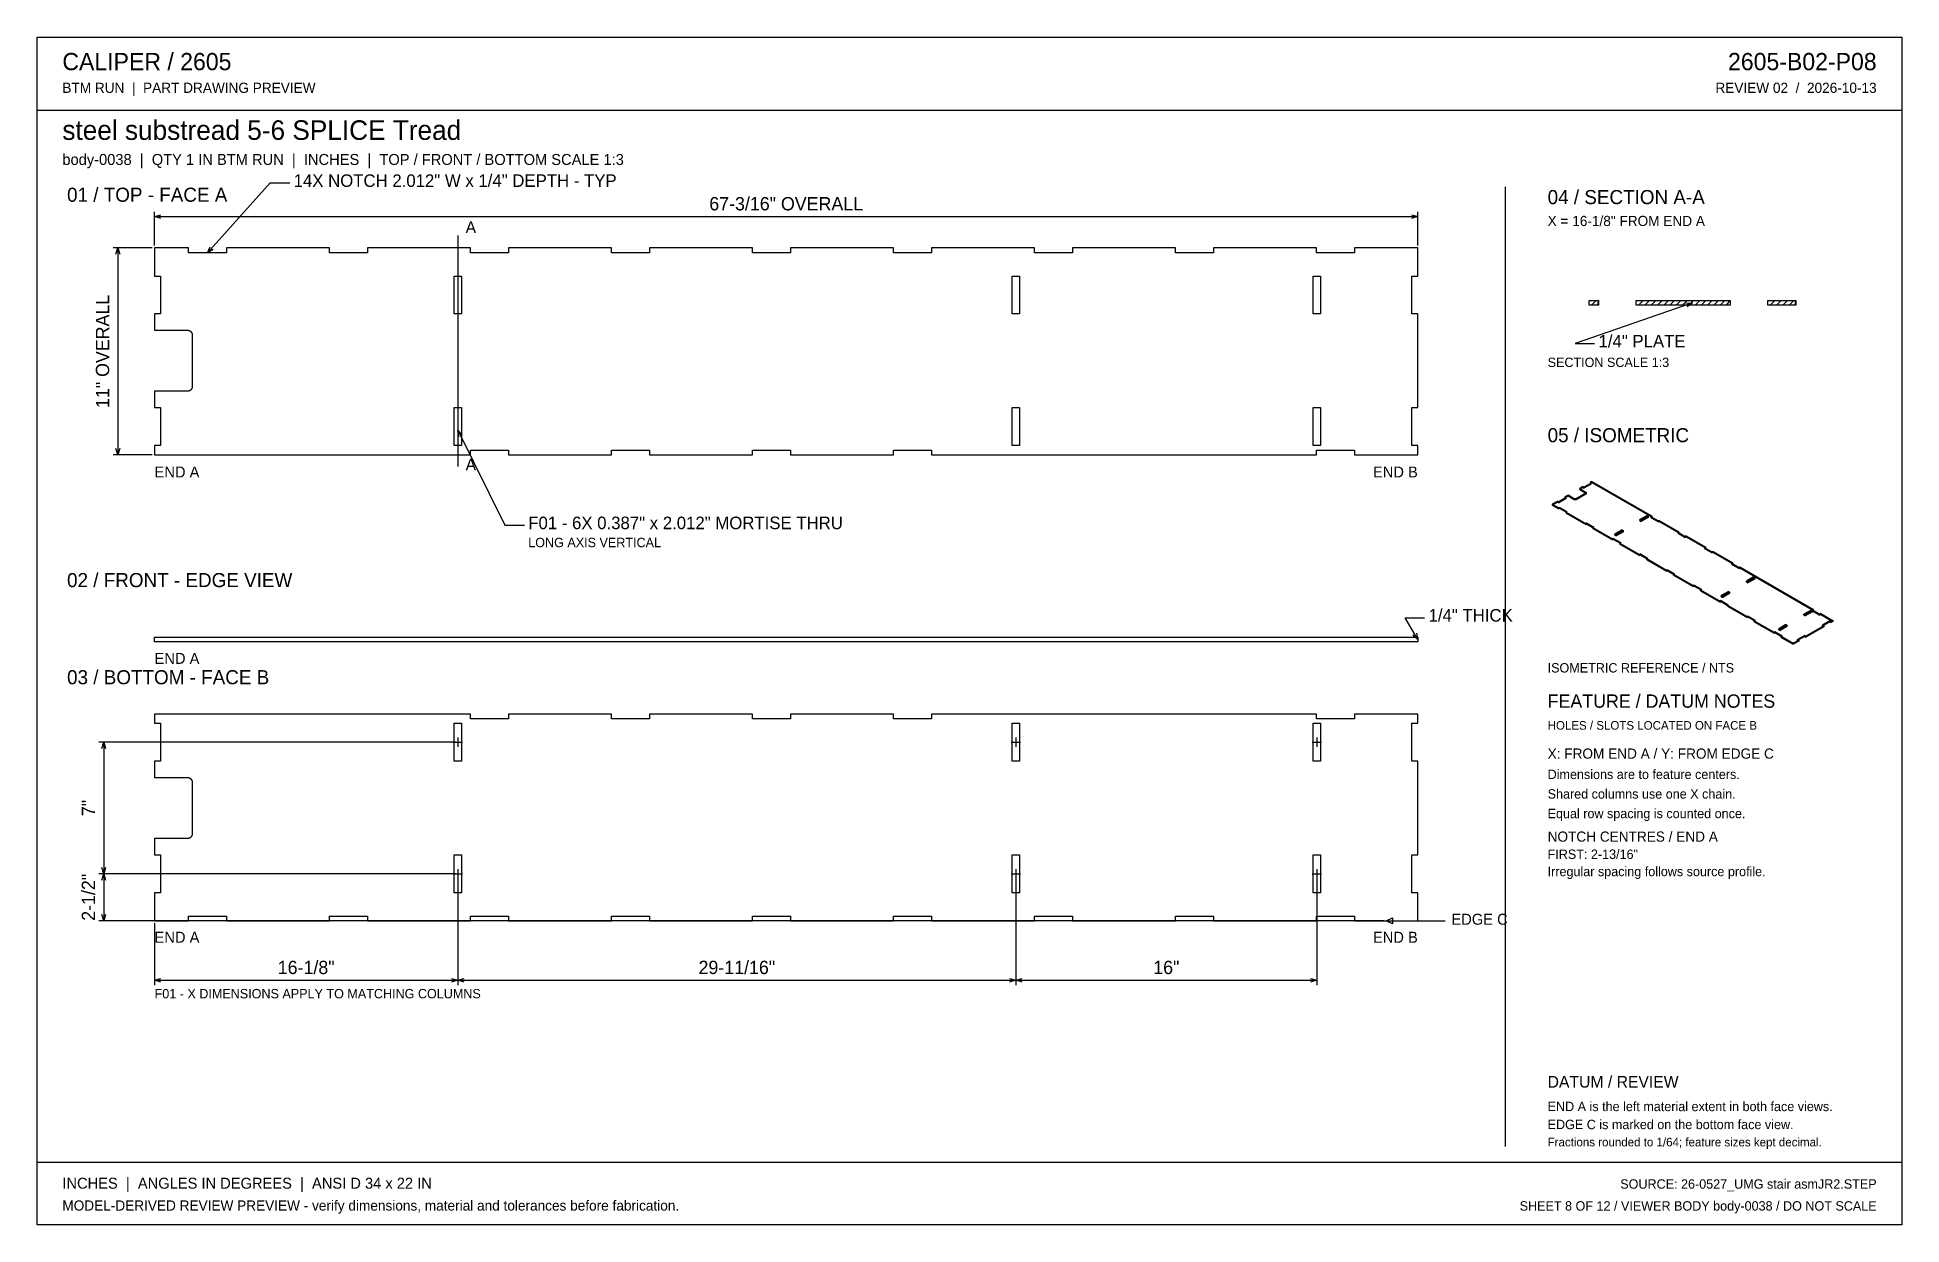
# Model space of a CAD drawing. Header units: inches. Extents: x 1.4 to 100.6, y 1.4 to 64.6.
import ezdxf
from ezdxf.enums import TextEntityAlignment as Align

# ---------------------------------------------------------------- set-up
doc = ezdxf.new("R2010")
doc.units = ezdxf.units.IN
doc.header["$MEASUREMENT"] = 0

msp = doc.modelspace()

# ---------------------------------------------------------------- linework, layer by layer
at = {"layer": 'ANNOTATION'}
for p, q in [((10.469, 53.125), (13.802, 56.833)), ((13.802, 56.833), (14.844, 56.833)), ((7.656, 53.5), (7.656, 55.292)), ((7.656, 55.042), (7.99, 55.146)), ((7.656, 55.042), (74.844, 55.042)), ((7.99, 54.938), (7.656, 55.042)), ((74.51, 55.146), (74.844, 55.042)), ((74.844, 55.042), (74.51, 54.938)), ((74.844, 53.5), (74.844, 55.292)), ((23.781, 54.042), (23.781, 41.75)), ((7.531, 53.375), (5.448, 53.375)), ((5.594, 53.042), (5.698, 53.375)), ((5.698, 53.375), (5.698, 42.375)), ((5.698, 53.375), (5.802, 53.042)), ((10.469, 53.125), (10.614, 53.443)), ((10.769, 53.303), (10.469, 53.125)), ((89.458, 50.458), (83.208, 48.292)), ((89.109, 50.448), (89.458, 50.458)), ((89.458, 50.458), (89.178, 50.251)), ((83.208, 48.292), (84.25, 48.292)), ((23.781, 43.682), (26.281, 38.625)), ((23.836, 43.337), (23.781, 43.682)), ((23.781, 43.682), (24.022, 43.429)), ((5.698, 42.375), (5.594, 42.708)), ((5.802, 42.708), (5.698, 42.375)), ((7.531, 42.375), (5.448, 42.375)), ((26.281, 38.625), (27.323, 38.625)), ((74.844, 32.542), (74.167, 33.708)), ((74.167, 33.708), (75.208, 33.708)), ((74.844, 32.542), (74.586, 32.778)), ((74.767, 32.882), (74.844, 32.542)), ((23.656, 27.083), (4.698, 27.083)), ((4.844, 26.75), (4.948, 27.083)), ((4.948, 27.083), (4.948, 20.083)), ((4.948, 27.083), (5.052, 26.75)), ((23.531, 27.083), (24.031, 27.083)), ((23.781, 27.333), (23.781, 26.833)), ((53.219, 27.083), (53.719, 27.083)), ((53.469, 27.333), (53.469, 26.833)), ((69.219, 27.083), (69.719, 27.083)), ((69.469, 27.333), (69.469, 26.833)), ((23.656, 20.083), (4.698, 20.083)), ((23.656, 20.083), (4.698, 20.083)), ((4.948, 20.083), (4.844, 20.417)), ((4.844, 19.75), (4.948, 20.083)), ((5.052, 20.417), (4.948, 20.083)), ((4.948, 20.083), (4.948, 17.583)), ((4.948, 20.083), (5.052, 19.75)), ((23.531, 20.083), (24.031, 20.083)), ((23.781, 20.333), (23.781, 19.833)), ((23.781, 19.958), (23.781, 14.167)), ((23.781, 19.958), (23.781, 14.167)), ((53.219, 20.083), (53.719, 20.083)), ((53.469, 20.333), (53.469, 19.833)), ((53.469, 19.958), (53.469, 14.167)), ((53.469, 19.958), (53.469, 14.167)), ((69.219, 20.083), (69.719, 20.083)), ((69.469, 20.333), (69.469, 19.833)), ((69.469, 19.958), (69.469, 14.167)), ((4.948, 17.583), (4.844, 17.917)), ((5.052, 17.917), (4.948, 17.583)), ((73.034, 17.583), (4.698, 17.583)), ((7.656, 17.458), (7.656, 14.167)), ((73.159, 17.583), (73.493, 17.75)), ((73.159, 17.583), (76.302, 17.583)), ((73.493, 17.417), (73.159, 17.583)), ((73.493, 17.75), (73.493, 17.417)), ((7.656, 14.417), (7.99, 14.521)), ((7.656, 14.417), (23.781, 14.417)), ((7.99, 14.312), (7.656, 14.417)), ((23.448, 14.521), (23.781, 14.417)), ((23.781, 14.417), (23.448, 14.312)), ((23.781, 14.417), (24.115, 14.521)), ((23.781, 14.417), (53.469, 14.417)), ((24.115, 14.312), (23.781, 14.417)), ((53.135, 14.521), (53.469, 14.417)), ((53.469, 14.417), (53.135, 14.312)), ((53.469, 14.417), (53.802, 14.521)), ((53.469, 14.417), (69.469, 14.417)), ((53.802, 14.312), (53.469, 14.417)), ((69.135, 14.521), (69.469, 14.417)), ((69.469, 14.417), (69.135, 14.312))]:
    msp.add_line(p, q, dxfattribs=at)
at = {"layer": 'OUTLINE'}
for p, q in [((1.417, 64.583), (100.583, 64.583)), ((1.417, 1.417), (1.417, 64.583)), ((100.583, 64.583), (100.583, 1.417)), ((1.417, 60.708), (100.583, 60.708)), ((79.5, 56.625), (79.5, 5.583)), ((9.463, 53.375), (7.656, 53.375)), ((7.656, 53.375), (7.656, 51.881)), ((9.463, 53.125), (9.463, 53.375)), ((11.475, 53.125), (9.463, 53.125)), ((16.963, 53.375), (11.475, 53.375)), ((11.475, 53.375), (11.475, 53.125)), ((16.963, 53.125), (16.963, 53.375)), ((18.975, 53.125), (16.963, 53.125)), ((24.463, 53.375), (18.975, 53.375)), ((18.975, 53.375), (18.975, 53.125)), ((24.463, 53.125), (24.463, 53.375)), ((26.475, 53.125), (24.463, 53.125)), ((31.963, 53.375), (26.475, 53.375)), ((26.475, 53.375), (26.475, 53.125)), ((31.963, 53.125), (31.963, 53.375)), ((33.975, 53.125), (31.963, 53.125)), ((39.463, 53.375), (33.975, 53.375)), ((33.975, 53.375), (33.975, 53.125)), ((39.463, 53.125), (39.463, 53.375)), ((41.475, 53.125), (39.463, 53.125)), ((46.963, 53.375), (41.475, 53.375)), ((41.475, 53.375), (41.475, 53.125)), ((46.963, 53.125), (46.963, 53.375)), ((48.975, 53.125), (46.963, 53.125)), ((54.463, 53.375), (48.975, 53.375)), ((48.975, 53.375), (48.975, 53.125)), ((54.463, 53.125), (54.463, 53.375)), ((56.475, 53.125), (54.463, 53.125)), ((61.963, 53.375), (56.475, 53.375)), ((56.475, 53.375), (56.475, 53.125)), ((61.963, 53.125), (61.963, 53.375)), ((63.975, 53.125), (61.963, 53.125)), ((69.463, 53.375), (63.975, 53.375)), ((63.975, 53.375), (63.975, 53.125)), ((69.463, 53.125), (69.463, 53.375)), ((71.475, 53.125), (69.463, 53.125)), ((74.844, 53.375), (71.475, 53.375)), ((71.475, 53.375), (71.475, 53.125)), ((74.844, 51.881), (74.844, 53.375)), ((7.656, 51.881), (7.975, 51.881)), ((7.975, 51.881), (7.975, 49.869)), ((23.588, 49.869), (23.588, 51.881)), ((23.588, 51.881), (23.975, 51.881)), ((23.975, 51.881), (23.975, 49.869)), ((53.275, 49.869), (53.275, 51.881)), ((53.275, 51.881), (53.662, 51.881)), ((53.662, 51.881), (53.662, 49.869)), ((69.275, 49.869), (69.275, 51.881)), ((69.275, 51.881), (69.662, 51.881)), ((69.662, 51.881), (69.662, 49.869)), ((74.525, 49.869), (74.525, 51.881)), ((74.525, 51.881), (74.844, 51.881)), ((83.958, 50.583), (84.452, 50.583)), ((83.958, 50.333), (83.958, 50.583)), ((84.083, 50.333), (84.333, 50.583)), ((84.417, 50.333), (84.452, 50.583)), ((84.452, 50.583), (84.452, 50.333)), ((86.464, 50.583), (91.452, 50.583)), ((86.464, 50.333), (86.464, 50.583)), ((86.589, 50.333), (86.839, 50.583)), ((86.923, 50.333), (87.173, 50.583)), ((87.256, 50.333), (87.506, 50.583)), ((87.589, 50.333), (87.839, 50.583)), ((87.923, 50.333), (88.173, 50.583)), ((88.256, 50.333), (88.506, 50.583)), ((88.589, 50.333), (88.839, 50.583)), ((88.923, 50.333), (89.173, 50.583)), ((89.256, 50.333), (89.506, 50.583)), ((89.589, 50.333), (89.839, 50.583)), ((89.923, 50.333), (90.173, 50.583)), ((90.256, 50.333), (90.506, 50.583)), ((90.589, 50.333), (90.839, 50.583)), ((90.923, 50.333), (91.173, 50.583)), ((91.256, 50.333), (91.452, 50.583)), ((91.452, 50.583), (91.452, 50.333)), ((93.464, 50.583), (94.958, 50.583)), ((93.464, 50.333), (93.464, 50.583)), ((93.589, 50.333), (93.839, 50.583)), ((93.923, 50.333), (94.173, 50.583)), ((94.256, 50.333), (94.506, 50.583)), ((94.589, 50.333), (94.839, 50.583)), ((94.923, 50.333), (94.958, 50.583)), ((94.958, 50.583), (94.958, 50.333)), ((7.975, 49.869), (7.656, 49.869)), ((7.656, 49.869), (7.656, 49)), ((23.975, 49.869), (23.588, 49.869)), ((53.662, 49.869), (53.275, 49.869)), ((69.662, 49.869), (69.275, 49.869)), ((74.844, 49.869), (74.525, 49.869)), ((74.844, 44.881), (74.844, 49.869)), ((84.452, 50.333), (83.958, 50.333)), ((91.452, 50.333), (86.464, 50.333)), ((94.958, 50.333), (93.464, 50.333)), ((7.656, 49), (9.406, 49)), ((9.406, 49), (9.412, 49)), ((9.412, 49), (9.419, 49)), ((9.419, 49), (9.425, 48.999)), ((9.425, 48.999), (9.431, 48.999)), ((9.431, 48.999), (9.437, 48.998)), ((9.437, 48.998), (9.443, 48.997)), ((9.443, 48.997), (9.449, 48.996)), ((9.449, 48.996), (9.455, 48.995)), ((9.455, 48.995), (9.461, 48.994)), ((9.461, 48.994), (9.467, 48.993)), ((9.467, 48.993), (9.473, 48.991)), ((9.473, 48.991), (9.479, 48.989)), ((9.479, 48.989), (9.485, 48.987)), ((9.485, 48.987), (9.49, 48.985)), ((9.49, 48.985), (9.496, 48.983)), ((9.496, 48.983), (9.502, 48.981)), ((9.502, 48.981), (9.508, 48.979)), ((9.508, 48.979), (9.513, 48.976)), ((9.513, 48.976), (9.519, 48.973)), ((9.519, 48.973), (9.524, 48.97)), ((9.524, 48.97), (9.529, 48.968)), ((9.529, 48.968), (9.535, 48.964)), ((9.535, 48.964), (9.54, 48.961)), ((9.54, 48.961), (9.545, 48.958)), ((9.545, 48.958), (9.55, 48.954)), ((9.55, 48.954), (9.555, 48.951)), ((9.555, 48.951), (9.56, 48.947)), ((9.56, 48.947), (9.565, 48.943)), ((9.565, 48.943), (9.57, 48.939)), ((9.57, 48.939), (9.574, 48.935)), ((9.574, 48.935), (9.579, 48.931)), ((9.579, 48.931), (9.583, 48.927)), ((9.583, 48.927), (9.587, 48.922)), ((9.587, 48.922), (9.591, 48.918)), ((9.591, 48.918), (9.596, 48.913)), ((9.596, 48.913), (9.6, 48.909)), ((9.6, 48.909), (9.603, 48.904)), ((9.603, 48.904), (9.607, 48.899)), ((9.607, 48.899), (9.611, 48.894)), ((9.611, 48.894), (9.614, 48.889)), ((9.614, 48.889), (9.617, 48.884)), ((9.617, 48.884), (9.621, 48.879)), ((9.621, 48.879), (9.624, 48.873)), ((9.624, 48.873), (9.627, 48.868)), ((9.627, 48.868), (9.63, 48.862)), ((9.63, 48.862), (9.632, 48.857)), ((9.632, 48.857), (9.635, 48.851)), ((9.635, 48.851), (9.637, 48.846)), ((9.637, 48.846), (9.639, 48.84)), ((9.639, 48.84), (9.642, 48.834)), ((9.642, 48.834), (9.644, 48.828)), ((9.644, 48.828), (9.645, 48.823)), ((9.645, 48.823), (9.647, 48.817)), ((9.647, 48.817), (9.649, 48.811)), ((9.649, 48.811), (9.65, 48.805)), ((9.65, 48.805), (9.651, 48.799)), ((9.651, 48.799), (9.653, 48.793)), ((9.653, 48.793), (9.654, 48.787)), ((9.654, 48.787), (9.654, 48.781)), ((9.654, 48.781), (9.655, 48.775)), ((9.655, 48.775), (9.656, 48.768)), ((9.656, 48.768), (9.656, 48.762)), ((9.656, 48.762), (9.656, 48.756)), ((9.656, 48.756), (9.656, 48.75)), ((9.656, 48.75), (9.656, 46)), ((9.406, 45.75), (7.656, 45.75)), ((7.656, 45.75), (7.656, 44.881)), ((9.412, 45.75), (9.406, 45.75)), ((9.419, 45.75), (9.412, 45.75)), ((9.425, 45.751), (9.419, 45.75)), ((9.431, 45.751), (9.425, 45.751)), ((9.437, 45.752), (9.431, 45.751)), ((9.443, 45.753), (9.437, 45.752)), ((9.449, 45.754), (9.443, 45.753)), ((9.455, 45.755), (9.449, 45.754)), ((9.461, 45.756), (9.455, 45.755)), ((9.467, 45.757), (9.461, 45.756)), ((9.473, 45.759), (9.467, 45.757)), ((9.479, 45.761), (9.473, 45.759)), ((9.485, 45.763), (9.479, 45.761)), ((9.49, 45.765), (9.485, 45.763)), ((9.496, 45.767), (9.49, 45.765)), ((9.502, 45.769), (9.496, 45.767)), ((9.508, 45.771), (9.502, 45.769)), ((9.513, 45.774), (9.508, 45.771)), ((9.519, 45.777), (9.513, 45.774)), ((9.524, 45.78), (9.519, 45.777)), ((9.529, 45.782), (9.524, 45.78)), ((9.535, 45.786), (9.529, 45.782)), ((9.54, 45.789), (9.535, 45.786)), ((9.545, 45.792), (9.54, 45.789)), ((9.55, 45.796), (9.545, 45.792)), ((9.555, 45.799), (9.55, 45.796)), ((9.56, 45.803), (9.555, 45.799)), ((9.565, 45.807), (9.56, 45.803)), ((9.57, 45.811), (9.565, 45.807)), ((9.574, 45.815), (9.57, 45.811)), ((9.579, 45.819), (9.574, 45.815)), ((9.583, 45.823), (9.579, 45.819)), ((9.587, 45.828), (9.583, 45.823)), ((9.591, 45.832), (9.587, 45.828)), ((9.596, 45.837), (9.591, 45.832)), ((9.6, 45.841), (9.596, 45.837)), ((9.603, 45.846), (9.6, 45.841)), ((9.607, 45.851), (9.603, 45.846)), ((9.611, 45.856), (9.607, 45.851)), ((9.614, 45.861), (9.611, 45.856)), ((9.617, 45.866), (9.614, 45.861)), ((9.621, 45.871), (9.617, 45.866)), ((9.624, 45.877), (9.621, 45.871)), ((9.627, 45.882), (9.624, 45.877)), ((9.63, 45.888), (9.627, 45.882)), ((9.632, 45.893), (9.63, 45.888)), ((9.635, 45.899), (9.632, 45.893)), ((9.637, 45.904), (9.635, 45.899)), ((9.639, 45.91), (9.637, 45.904)), ((9.642, 45.916), (9.639, 45.91)), ((9.644, 45.922), (9.642, 45.916)), ((9.645, 45.927), (9.644, 45.922)), ((9.647, 45.933), (9.645, 45.927)), ((9.649, 45.939), (9.647, 45.933)), ((9.65, 45.945), (9.649, 45.939)), ((9.651, 45.951), (9.65, 45.945)), ((9.653, 45.957), (9.651, 45.951)), ((9.654, 45.963), (9.653, 45.957)), ((9.655, 45.975), (9.654, 45.969)), ((9.654, 45.969), (9.654, 45.963)), ((9.656, 45.982), (9.655, 45.975)), ((9.656, 46), (9.656, 45.994)), ((9.656, 45.994), (9.656, 45.988)), ((9.656, 45.988), (9.656, 45.982)), ((7.656, 44.881), (7.975, 44.881)), ((7.975, 44.881), (7.975, 42.869)), ((23.588, 42.869), (23.588, 44.881)), ((23.588, 44.881), (23.975, 44.881)), ((23.975, 44.881), (23.975, 42.869)), ((53.275, 42.869), (53.275, 44.881)), ((53.275, 44.881), (53.662, 44.881)), ((53.662, 44.881), (53.662, 42.869)), ((69.275, 42.869), (69.275, 44.881)), ((69.275, 44.881), (69.662, 44.881)), ((69.662, 44.881), (69.662, 42.869)), ((74.525, 42.869), (74.525, 44.881)), ((74.525, 44.881), (74.844, 44.881)), ((7.975, 42.869), (7.656, 42.869)), ((7.656, 42.869), (7.656, 42.375)), ((23.975, 42.869), (23.588, 42.869)), ((53.662, 42.869), (53.275, 42.869)), ((69.662, 42.869), (69.275, 42.869)), ((74.844, 42.869), (74.525, 42.869)), ((74.844, 42.375), (74.844, 42.869)), ((7.656, 42.375), (24.463, 42.375)), ((24.463, 42.375), (24.463, 42.625)), ((24.463, 42.625), (26.475, 42.625)), ((26.475, 42.625), (26.475, 42.375)), ((26.475, 42.375), (31.963, 42.375)), ((31.963, 42.375), (31.963, 42.625)), ((31.963, 42.625), (33.975, 42.625)), ((33.975, 42.625), (33.975, 42.375)), ((33.975, 42.375), (39.463, 42.375)), ((39.463, 42.375), (39.463, 42.625)), ((39.463, 42.625), (41.475, 42.625)), ((41.475, 42.625), (41.475, 42.375)), ((41.475, 42.375), (46.963, 42.375)), ((46.963, 42.375), (46.963, 42.625)), ((46.963, 42.625), (48.975, 42.625)), ((48.975, 42.625), (48.975, 42.375)), ((48.975, 42.375), (69.463, 42.375)), ((69.463, 42.375), (69.463, 42.625)), ((69.463, 42.625), (71.475, 42.625)), ((71.475, 42.625), (71.475, 42.375)), ((71.475, 42.375), (74.844, 42.375)), ((83.62, 40.683), (83.455, 40.587)), ((83.62, 40.683), (83.681, 40.648)), ((83.62, 40.683), (83.62, 40.628)), ((84.065, 40.869), (83.681, 40.648)), ((84.065, 40.814), (83.681, 40.593)), ((84.099, 40.959), (84.004, 40.904)), ((84.099, 40.904), (84.004, 40.849)), ((84.004, 40.904), (84.004, 40.849)), ((84.004, 40.904), (84.065, 40.869)), ((84.004, 40.849), (84.065, 40.814)), ((84.065, 40.814), (84.065, 40.869)), ((84.099, 40.959), (84.099, 40.904)), ((84.099, 40.959), (87.305, 39.107)), ((84.099, 40.904), (87.305, 39.052)), ((82.285, 39.912), (82, 39.747)), ((82.285, 39.857), (82, 39.692)), ((82, 39.747), (82, 39.692)), ((82, 39.747), (82.345, 39.548)), ((82, 39.692), (82.345, 39.493)), ((82.285, 39.912), (82.346, 39.877)), ((82.285, 39.912), (82.285, 39.857)), ((82.285, 39.857), (82.346, 39.821)), ((82.73, 40.098), (82.346, 39.877)), ((82.73, 40.043), (82.346, 39.821)), ((82.346, 39.821), (82.346, 39.877)), ((82.835, 40.229), (82.669, 40.133)), ((82.835, 40.174), (82.669, 40.078)), ((82.669, 40.133), (82.669, 40.078)), ((82.669, 40.133), (82.73, 40.098)), ((82.669, 40.078), (82.73, 40.043)), ((82.73, 40.043), (82.73, 40.098)), ((82.835, 40.174), (82.835, 40.229)), ((83.169, 40.036), (82.835, 40.229)), ((83.169, 39.981), (82.835, 40.174)), ((83.17, 40.036), (83.169, 40.036)), ((83.169, 39.981), (83.169, 40.036)), ((83.17, 39.98), (83.169, 39.981)), ((83.171, 40.035), (83.17, 40.036)), ((83.171, 39.98), (83.17, 39.98)), ((83.172, 40.034), (83.171, 40.035)), ((83.172, 39.979), (83.171, 39.98)), ((83.173, 40.034), (83.172, 40.034)), ((83.173, 39.979), (83.172, 39.979)), ((83.175, 40.033), (83.173, 40.034)), ((83.175, 39.978), (83.173, 39.979)), ((83.176, 40.032), (83.175, 40.033)), ((83.176, 39.977), (83.175, 39.978)), ((83.177, 40.032), (83.176, 40.032)), ((83.177, 39.977), (83.176, 39.977)), ((83.179, 40.031), (83.177, 40.032)), ((83.179, 39.976), (83.177, 39.977)), ((83.18, 40.031), (83.179, 40.031)), ((83.18, 39.976), (83.179, 39.976)), ((83.182, 40.03), (83.18, 40.031)), ((83.182, 39.975), (83.18, 39.976)), ((83.183, 40.03), (83.182, 40.03)), ((83.183, 39.975), (83.182, 39.975)), ((83.184, 40.029), (83.183, 40.03)), ((83.184, 39.974), (83.183, 39.975)), ((83.186, 40.029), (83.184, 40.029)), ((83.186, 39.974), (83.184, 39.974)), ((83.187, 40.029), (83.186, 40.029)), ((83.187, 39.973), (83.186, 39.974)), ((83.189, 40.028), (83.187, 40.029)), ((83.189, 39.973), (83.187, 39.973)), ((83.19, 40.028), (83.189, 40.028)), ((83.19, 39.973), (83.189, 39.973)), ((83.192, 40.027), (83.19, 40.028)), ((83.192, 39.972), (83.19, 39.973)), ((83.194, 40.027), (83.192, 40.027)), ((83.194, 39.972), (83.192, 39.972)), ((83.195, 40.027), (83.194, 40.027)), ((83.195, 39.972), (83.194, 39.972)), ((83.197, 40.026), (83.195, 40.027)), ((83.197, 39.971), (83.195, 39.972)), ((83.198, 40.026), (83.197, 40.026)), ((83.198, 39.971), (83.197, 39.971)), ((83.2, 40.026), (83.198, 40.026)), ((83.2, 39.971), (83.198, 39.971)), ((83.201, 40.026), (83.2, 40.026)), ((83.201, 39.971), (83.2, 39.971)), ((83.203, 40.026), (83.201, 40.026)), ((83.203, 39.97), (83.201, 39.971)), ((83.205, 40.025), (83.203, 40.026)), ((83.205, 39.97), (83.203, 39.97)), ((83.206, 40.025), (83.205, 40.025)), ((83.206, 39.97), (83.205, 39.97)), ((83.208, 40.025), (83.206, 40.025)), ((83.208, 39.97), (83.206, 39.97)), ((83.21, 40.025), (83.208, 40.025)), ((83.21, 39.97), (83.208, 39.97)), ((83.211, 40.025), (83.21, 40.025)), ((83.211, 39.97), (83.21, 39.97)), ((83.213, 40.025), (83.211, 40.025)), ((83.213, 39.97), (83.211, 39.97)), ((83.215, 40.025), (83.213, 40.025)), ((83.215, 39.97), (83.213, 39.97)), ((83.216, 40.025), (83.215, 40.025)), ((83.216, 39.97), (83.215, 39.97)), ((83.218, 40.025), (83.216, 40.025)), ((83.218, 39.97), (83.216, 39.97)), ((83.22, 40.025), (83.218, 40.025)), ((83.22, 39.97), (83.218, 39.97)), ((83.221, 40.025), (83.22, 40.025)), ((83.221, 39.97), (83.22, 39.97)), ((83.223, 40.025), (83.221, 40.025)), ((83.223, 39.97), (83.221, 39.97)), ((83.224, 40.025), (83.223, 40.025)), ((83.224, 39.97), (83.223, 39.97)), ((83.226, 40.025), (83.224, 40.025)), ((83.226, 39.97), (83.224, 39.97)), ((83.228, 40.025), (83.226, 40.025)), ((83.228, 39.97), (83.226, 39.97)), ((83.229, 40.026), (83.228, 40.025)), ((83.229, 39.97), (83.228, 39.97)), ((83.231, 40.026), (83.229, 40.026)), ((83.231, 39.971), (83.229, 39.97)), ((83.233, 40.026), (83.231, 40.026)), ((83.233, 39.971), (83.231, 39.971)), ((83.234, 40.026), (83.233, 40.026)), ((83.234, 39.971), (83.233, 39.971)), ((83.236, 40.026), (83.234, 40.026)), ((83.236, 39.971), (83.234, 39.971)), ((83.237, 40.027), (83.236, 40.026)), ((83.237, 39.972), (83.236, 39.971)), ((83.239, 40.027), (83.237, 40.027)), ((83.239, 39.972), (83.237, 39.972)), ((83.241, 40.027), (83.239, 40.027)), ((83.241, 39.972), (83.239, 39.972)), ((83.242, 40.028), (83.241, 40.027)), ((83.242, 39.973), (83.241, 39.972)), ((83.244, 40.028), (83.242, 40.028)), ((83.244, 39.973), (83.242, 39.973)), ((83.245, 40.029), (83.244, 40.028)), ((83.245, 39.973), (83.244, 39.973)), ((83.247, 40.029), (83.245, 40.029)), ((83.247, 39.974), (83.245, 39.973)), ((83.248, 40.029), (83.247, 40.029)), ((83.248, 39.974), (83.247, 39.974)), ((83.249, 40.03), (83.248, 40.029)), ((83.249, 39.975), (83.248, 39.974)), ((83.251, 40.03), (83.249, 40.03)), ((83.251, 39.975), (83.249, 39.975)), ((83.252, 40.031), (83.251, 40.03)), ((83.252, 39.976), (83.251, 39.975)), ((83.254, 40.031), (83.252, 40.031)), ((83.254, 39.976), (83.252, 39.976)), ((83.255, 40.032), (83.254, 40.031)), ((83.255, 39.977), (83.254, 39.976)), ((83.256, 40.032), (83.255, 40.032)), ((83.256, 39.977), (83.255, 39.977)), ((83.258, 40.033), (83.256, 40.032)), ((83.258, 39.978), (83.256, 39.977)), ((83.259, 40.034), (83.258, 40.033)), ((83.259, 39.979), (83.258, 39.978)), ((83.26, 40.034), (83.259, 40.034)), ((83.26, 39.979), (83.259, 39.979)), ((83.262, 40.035), (83.26, 40.034)), ((83.262, 39.98), (83.26, 39.979)), ((83.263, 40.036), (83.262, 40.035)), ((83.263, 39.98), (83.262, 39.98)), ((83.264, 40.036), (83.263, 40.036)), ((83.264, 39.981), (83.263, 39.98)), ((83.789, 40.339), (83.264, 40.036)), ((83.789, 40.284), (83.264, 39.981)), ((83.264, 39.981), (83.264, 40.036)), ((83.62, 40.628), (83.455, 40.532)), ((83.455, 40.532), (83.455, 40.587)), ((83.455, 40.587), (83.789, 40.394)), ((83.455, 40.532), (83.789, 40.339)), ((83.62, 40.628), (83.681, 40.593)), ((83.681, 40.593), (83.681, 40.648)), ((83.789, 40.339), (83.789, 40.394)), ((83.789, 40.394), (83.79, 40.394)), ((83.79, 40.34), (83.789, 40.339)), ((83.789, 40.339), (83.79, 40.338)), ((83.789, 40.284), (83.789, 40.339)), ((83.79, 40.285), (83.789, 40.284)), ((83.79, 40.394), (83.791, 40.393)), ((83.791, 40.341), (83.79, 40.34)), ((83.79, 40.338), (83.791, 40.338)), ((83.791, 40.285), (83.79, 40.285)), ((83.791, 40.393), (83.792, 40.392)), ((83.792, 40.341), (83.791, 40.341)), ((83.791, 40.338), (83.792, 40.337)), ((83.792, 40.286), (83.791, 40.285)), ((83.792, 40.392), (83.793, 40.391)), ((83.793, 40.342), (83.792, 40.341)), ((83.792, 40.337), (83.793, 40.336)), ((83.793, 40.287), (83.792, 40.286)), ((83.793, 40.391), (83.794, 40.391)), ((83.794, 40.343), (83.793, 40.342)), ((83.793, 40.336), (83.794, 40.336)), ((83.794, 40.288), (83.793, 40.287)), ((83.794, 40.391), (83.795, 40.39)), ((83.795, 40.343), (83.794, 40.343)), ((83.794, 40.336), (83.795, 40.335)), ((83.795, 40.288), (83.794, 40.288)), ((83.795, 40.39), (83.796, 40.389)), ((83.796, 40.344), (83.795, 40.343)), ((83.795, 40.335), (83.796, 40.334)), ((83.796, 40.289), (83.795, 40.288)), ((83.796, 40.389), (83.797, 40.388)), ((83.797, 40.345), (83.796, 40.344)), ((83.796, 40.334), (83.797, 40.333)), ((83.797, 40.29), (83.796, 40.289)), ((83.797, 40.388), (83.798, 40.388)), ((83.798, 40.346), (83.797, 40.345)), ((83.797, 40.333), (83.798, 40.332)), ((83.798, 40.291), (83.797, 40.29)), ((83.798, 40.388), (83.799, 40.387)), ((83.799, 40.347), (83.798, 40.346)), ((83.798, 40.332), (83.799, 40.332)), ((83.799, 40.292), (83.798, 40.291)), ((83.799, 40.387), (83.8, 40.386)), ((83.8, 40.347), (83.799, 40.347)), ((83.799, 40.332), (83.8, 40.331)), ((83.8, 40.292), (83.799, 40.292)), ((83.8, 40.386), (83.8, 40.385)), ((83.8, 40.385), (83.801, 40.384)), ((83.801, 40.349), (83.8, 40.348)), ((83.8, 40.348), (83.8, 40.347)), ((83.8, 40.331), (83.8, 40.33)), ((83.8, 40.33), (83.801, 40.329)), ((83.801, 40.294), (83.8, 40.293)), ((83.8, 40.293), (83.8, 40.292)), ((83.801, 40.384), (83.802, 40.383)), ((83.802, 40.35), (83.801, 40.349)), ((83.801, 40.329), (83.802, 40.328)), ((83.802, 40.295), (83.801, 40.294)), ((83.802, 40.383), (83.803, 40.382)), ((83.803, 40.351), (83.802, 40.35)), ((83.802, 40.328), (83.803, 40.327)), ((83.803, 40.296), (83.802, 40.295)), ((83.803, 40.382), (83.803, 40.382)), ((83.803, 40.382), (83.804, 40.381)), ((83.804, 40.353), (83.803, 40.352)), ((83.803, 40.352), (83.803, 40.351)), ((83.803, 40.327), (83.803, 40.327)), ((83.803, 40.327), (83.804, 40.326)), ((83.804, 40.298), (83.803, 40.297)), ((83.803, 40.297), (83.803, 40.296)), ((83.804, 40.381), (83.804, 40.38)), ((83.804, 40.38), (83.805, 40.379)), ((83.805, 40.354), (83.804, 40.354)), ((83.804, 40.354), (83.804, 40.353)), ((83.804, 40.326), (83.804, 40.325)), ((83.804, 40.325), (83.805, 40.324)), ((83.805, 40.299), (83.804, 40.298)), ((83.804, 40.298), (83.804, 40.298)), ((83.805, 40.379), (83.805, 40.378)), ((83.805, 40.378), (83.806, 40.377)), ((83.806, 40.356), (83.805, 40.355)), ((83.805, 40.355), (83.805, 40.354)), ((83.805, 40.324), (83.805, 40.323)), ((83.805, 40.323), (83.806, 40.322)), ((83.806, 40.301), (83.805, 40.3)), ((83.805, 40.3), (83.805, 40.299)), ((83.806, 40.377), (83.806, 40.376)), ((83.806, 40.376), (83.807, 40.375)), ((83.807, 40.358), (83.806, 40.357)), ((83.806, 40.357), (83.806, 40.356)), ((83.806, 40.322), (83.806, 40.321)), ((83.806, 40.321), (83.807, 40.32)), ((83.807, 40.303), (83.806, 40.302)), ((83.806, 40.302), (83.806, 40.301)), ((83.807, 40.375), (83.807, 40.374)), ((83.807, 40.374), (83.807, 40.373)), ((83.807, 40.373), (83.808, 40.372)), ((83.808, 40.361), (83.807, 40.36)), ((83.807, 40.36), (83.807, 40.359)), ((83.807, 40.359), (83.807, 40.358)), ((83.807, 40.32), (83.807, 40.319)), ((83.807, 40.319), (83.807, 40.318)), ((83.807, 40.318), (83.808, 40.317)), ((83.808, 40.306), (83.807, 40.305)), ((83.807, 40.305), (83.807, 40.304)), ((83.807, 40.304), (83.807, 40.303)), ((83.808, 40.372), (83.808, 40.371)), ((83.808, 40.371), (83.808, 40.37)), ((83.808, 40.37), (83.808, 40.37)), ((83.808, 40.37), (83.808, 40.369)), ((83.808, 40.369), (83.808, 40.368)), ((83.808, 40.368), (83.808, 40.367)), ((83.808, 40.367), (83.808, 40.366)), ((83.808, 40.366), (83.808, 40.365)), ((83.808, 40.365), (83.808, 40.364)), ((83.808, 40.364), (83.808, 40.363)), ((83.808, 40.363), (83.808, 40.362)), ((83.808, 40.362), (83.808, 40.361)), ((83.808, 40.317), (83.808, 40.316)), ((83.808, 40.316), (83.808, 40.315)), ((83.808, 40.315), (83.808, 40.314)), ((83.808, 40.314), (83.808, 40.314)), ((83.808, 40.314), (83.808, 40.313)), ((83.808, 40.313), (83.808, 40.312)), ((83.808, 40.312), (83.808, 40.311)), ((83.808, 40.311), (83.808, 40.31)), ((83.808, 40.31), (83.808, 40.309)), ((83.808, 40.309), (83.808, 40.308)), ((83.808, 40.308), (83.808, 40.307)), ((83.808, 40.307), (83.808, 40.306)), ((82.392, 39.576), (82.345, 39.548)), ((82.345, 39.493), (82.345, 39.548)), ((82.392, 39.521), (82.345, 39.493)), ((82.392, 39.521), (82.392, 39.576)), ((82.392, 39.576), (82.776, 39.354)), ((82.392, 39.521), (82.776, 39.299)), ((82.776, 39.354), (82.728, 39.326)), ((82.728, 39.271), (82.728, 39.326)), ((82.728, 39.326), (83.776, 38.722)), ((82.776, 39.299), (82.728, 39.271)), ((82.728, 39.271), (83.776, 38.667)), ((82.776, 39.299), (82.776, 39.354)), ((83.823, 38.75), (83.776, 38.722)), ((83.776, 38.667), (83.776, 38.722)), ((83.823, 38.694), (83.776, 38.667)), ((83.823, 38.694), (83.823, 38.75)), ((83.823, 38.75), (84.207, 38.528)), ((83.823, 38.694), (84.207, 38.473)), ((87.044, 39.149), (86.66, 38.928)), ((87.044, 39.094), (86.66, 38.873)), ((86.66, 38.928), (86.734, 38.885)), ((86.66, 38.873), (86.66, 38.928)), ((86.66, 38.873), (86.734, 38.83)), ((87.118, 39.107), (86.734, 38.885)), ((87.118, 39.052), (86.734, 38.83)), ((86.734, 38.83), (86.734, 38.885)), ((87.044, 39.149), (87.118, 39.107)), ((87.044, 39.094), (87.044, 39.149)), ((87.044, 39.094), (87.118, 39.052)), ((87.118, 39.052), (87.118, 39.107)), ((87.305, 39.107), (87.257, 39.08)), ((87.257, 39.08), (87.641, 38.858)), ((87.257, 39.025), (87.257, 39.08)), ((87.305, 39.052), (87.257, 39.025)), ((87.257, 39.025), (87.641, 38.803)), ((87.305, 39.052), (87.305, 39.107)), ((87.689, 38.886), (87.641, 38.858)), ((87.641, 38.803), (87.641, 38.858)), ((87.689, 38.831), (87.641, 38.803)), ((87.689, 38.886), (88.736, 38.281)), ((87.689, 38.831), (87.689, 38.886)), ((87.689, 38.831), (88.736, 38.226)), ((84.207, 38.528), (84.159, 38.5)), ((84.159, 38.445), (84.159, 38.5)), ((84.159, 38.5), (85.206, 37.896)), ((84.207, 38.473), (84.159, 38.445)), ((84.159, 38.445), (85.206, 37.841)), ((84.207, 38.473), (84.207, 38.528)), ((85.254, 37.923), (85.206, 37.896)), ((85.206, 37.841), (85.206, 37.896)), ((85.254, 37.868), (85.206, 37.841)), ((85.254, 37.868), (85.254, 37.923)), ((85.254, 37.923), (85.638, 37.702)), ((85.254, 37.868), (85.638, 37.647)), ((85.708, 38.378), (85.324, 38.157)), ((85.708, 38.323), (85.324, 38.102)), ((85.324, 38.102), (85.324, 38.157)), ((85.324, 38.157), (85.398, 38.114)), ((85.324, 38.102), (85.398, 38.059)), ((85.782, 38.336), (85.398, 38.114)), ((85.782, 38.281), (85.398, 38.059)), ((85.398, 38.059), (85.398, 38.114)), ((85.638, 37.702), (85.59, 37.674)), ((85.638, 37.647), (85.638, 37.702)), ((85.708, 38.323), (85.708, 38.378)), ((85.708, 38.378), (85.782, 38.336)), ((85.708, 38.323), (85.782, 38.281)), ((85.782, 38.281), (85.782, 38.336)), ((88.736, 38.281), (88.688, 38.254)), ((88.688, 38.254), (89.072, 38.032)), ((88.688, 38.199), (88.688, 38.254)), ((88.736, 38.226), (88.688, 38.199)), ((88.688, 38.199), (89.072, 37.977)), ((88.736, 38.226), (88.736, 38.281)), ((89.12, 38.06), (89.072, 38.032)), ((89.072, 37.977), (89.072, 38.032)), ((89.12, 38.005), (89.072, 37.977)), ((89.12, 38.005), (89.12, 38.06)), ((89.12, 38.06), (90.167, 37.455)), ((89.12, 38.005), (90.167, 37.4)), ((85.59, 37.619), (85.59, 37.674)), ((85.59, 37.674), (86.637, 37.07)), ((85.638, 37.647), (85.59, 37.619)), ((85.59, 37.619), (86.637, 37.015)), ((86.685, 37.097), (86.637, 37.07)), ((86.637, 37.015), (86.637, 37.07)), ((86.685, 37.042), (86.637, 37.015)), ((86.685, 37.042), (86.685, 37.097)), ((86.685, 37.097), (87.069, 36.876)), ((86.685, 37.042), (87.069, 36.821)), ((87.069, 36.876), (87.021, 36.848)), ((87.021, 36.848), (88.068, 36.244)), ((87.021, 36.793), (87.021, 36.848)), ((87.069, 36.821), (87.021, 36.793)), ((87.021, 36.793), (88.068, 36.189)), ((87.069, 36.821), (87.069, 36.876)), ((90.167, 37.455), (90.119, 37.428)), ((90.119, 37.428), (90.503, 37.206)), ((90.119, 37.373), (90.119, 37.428)), ((90.167, 37.4), (90.119, 37.373)), ((90.119, 37.373), (90.503, 37.151)), ((90.167, 37.4), (90.167, 37.455)), ((90.551, 37.234), (90.503, 37.206)), ((90.503, 37.151), (90.503, 37.206)), ((90.551, 37.179), (90.503, 37.151)), ((90.551, 37.179), (90.551, 37.234)), ((90.551, 37.234), (91.598, 36.629)), ((90.551, 37.179), (91.598, 36.574)), ((88.116, 36.271), (88.068, 36.244)), ((88.068, 36.189), (88.068, 36.244)), ((88.116, 36.216), (88.068, 36.189)), ((88.116, 36.216), (88.116, 36.271)), ((88.116, 36.271), (88.5, 36.049)), ((88.116, 36.216), (88.5, 35.994)), ((88.5, 36.049), (88.452, 36.022)), ((88.452, 36.022), (89.499, 35.417)), ((88.452, 35.967), (88.452, 36.022)), ((88.5, 35.994), (88.452, 35.967)), ((88.452, 35.967), (89.499, 35.362)), ((88.5, 35.994), (88.5, 36.049)), ((91.598, 36.629), (91.55, 36.602)), ((91.55, 36.602), (91.934, 36.38)), ((91.55, 36.546), (91.55, 36.602)), ((91.598, 36.574), (91.55, 36.546)), ((91.55, 36.546), (91.934, 36.325)), ((91.598, 36.574), (91.598, 36.629)), ((91.981, 36.407), (91.934, 36.38)), ((91.934, 36.325), (91.934, 36.38)), ((91.981, 36.352), (91.934, 36.325)), ((91.981, 36.407), (95.89, 34.151)), ((91.981, 36.352), (91.981, 36.407)), ((91.981, 36.352), (95.89, 34.096)), ((92.708, 35.879), (92.324, 35.658)), ((92.708, 35.824), (92.324, 35.603)), ((92.781, 35.837), (92.398, 35.615)), ((92.781, 35.782), (92.398, 35.56)), ((92.708, 35.879), (92.781, 35.837)), ((92.708, 35.824), (92.708, 35.879)), ((92.708, 35.824), (92.781, 35.782)), ((92.781, 35.782), (92.781, 35.837)), ((89.547, 35.445), (89.499, 35.417)), ((89.499, 35.362), (89.499, 35.417)), ((89.547, 35.39), (89.499, 35.362)), ((89.547, 35.39), (89.547, 35.445)), ((89.547, 35.445), (89.93, 35.223)), ((89.547, 35.39), (89.93, 35.168)), ((89.93, 35.223), (89.883, 35.196)), ((89.883, 35.196), (90.93, 34.591)), ((89.883, 35.141), (89.883, 35.196)), ((89.93, 35.168), (89.883, 35.141)), ((89.883, 35.141), (90.93, 34.536)), ((89.93, 35.168), (89.93, 35.223)), ((91.372, 35.108), (90.988, 34.887)), ((91.372, 35.053), (90.988, 34.832)), ((90.988, 34.887), (91.062, 34.844)), ((90.988, 34.832), (90.988, 34.887)), ((90.988, 34.832), (91.062, 34.789)), ((91.446, 35.066), (91.062, 34.844)), ((91.446, 35.011), (91.062, 34.789)), ((91.062, 34.789), (91.062, 34.844)), ((91.372, 35.108), (91.446, 35.066)), ((91.372, 35.053), (91.372, 35.108)), ((91.372, 35.053), (91.446, 35.011)), ((91.446, 35.011), (91.446, 35.066)), ((92.324, 35.603), (92.324, 35.658)), ((92.324, 35.658), (92.398, 35.615)), ((92.324, 35.603), (92.398, 35.56)), ((92.398, 35.56), (92.398, 35.615)), ((90.977, 34.619), (90.93, 34.591)), ((90.93, 34.536), (90.93, 34.591)), ((90.977, 34.564), (90.93, 34.536)), ((90.977, 34.564), (90.977, 34.619)), ((90.977, 34.619), (91.361, 34.397)), ((90.977, 34.564), (91.361, 34.342)), ((91.361, 34.397), (91.314, 34.37)), ((91.314, 34.315), (91.314, 34.37)), ((91.314, 34.37), (92.361, 33.765)), ((91.361, 34.342), (91.314, 34.315)), ((91.314, 34.315), (92.361, 33.71)), ((91.361, 34.342), (91.361, 34.397)), ((92.408, 33.793), (92.361, 33.765)), ((92.361, 33.71), (92.361, 33.765)), ((92.408, 33.738), (92.361, 33.71)), ((92.408, 33.793), (92.792, 33.571)), ((92.408, 33.738), (92.408, 33.793)), ((92.408, 33.738), (92.792, 33.516)), ((95.76, 34.117), (95.376, 33.895)), ((95.76, 34.062), (95.376, 33.84)), ((95.376, 33.84), (95.376, 33.895)), ((95.376, 33.895), (95.45, 33.853)), ((95.376, 33.84), (95.45, 33.798)), ((95.834, 34.074), (95.45, 33.853)), ((95.834, 34.019), (95.45, 33.798)), ((95.45, 33.798), (95.45, 33.853)), ((95.76, 34.062), (95.76, 34.117)), ((95.76, 34.117), (95.834, 34.074)), ((95.76, 34.062), (95.834, 34.019)), ((95.834, 34.019), (95.834, 34.074)), ((95.89, 34.151), (95.842, 34.123)), ((95.842, 34.068), (95.842, 34.123)), ((95.842, 34.123), (96.226, 33.902)), ((95.89, 34.096), (95.842, 34.068)), ((95.842, 34.068), (96.226, 33.846)), ((95.89, 34.096), (95.89, 34.151)), ((96.274, 33.929), (96.226, 33.902)), ((96.226, 33.846), (96.226, 33.902)), ((96.274, 33.874), (96.226, 33.846)), ((96.274, 33.874), (96.274, 33.929)), ((96.274, 33.929), (96.917, 33.558)), ((96.274, 33.874), (96.917, 33.503)), ((92.792, 33.571), (92.744, 33.544)), ((92.744, 33.544), (93.791, 32.939)), ((92.744, 33.488), (92.744, 33.544)), ((92.792, 33.516), (92.744, 33.488)), ((92.744, 33.488), (93.791, 32.884)), ((92.792, 33.516), (92.792, 33.571)), ((93.839, 32.967), (93.791, 32.939)), ((93.791, 32.884), (93.791, 32.939)), ((93.839, 32.912), (93.791, 32.884)), ((93.839, 32.912), (93.839, 32.967)), ((93.839, 32.967), (94.223, 32.745)), ((93.839, 32.912), (94.223, 32.69)), ((94.425, 33.346), (94.041, 33.124)), ((94.425, 33.291), (94.041, 33.069)), ((94.041, 33.124), (94.115, 33.082)), ((94.041, 33.069), (94.041, 33.124)), ((94.041, 33.069), (94.115, 33.027)), ((94.498, 33.303), (94.115, 33.082)), ((94.498, 33.248), (94.115, 33.027)), ((94.115, 33.027), (94.115, 33.082)), ((94.223, 32.745), (94.175, 32.717)), ((94.223, 32.69), (94.223, 32.745)), ((94.425, 33.346), (94.498, 33.303)), ((94.425, 33.291), (94.425, 33.346)), ((94.425, 33.291), (94.498, 33.248)), ((94.498, 33.248), (94.498, 33.303)), ((95.426, 32.768), (95.042, 32.546)), ((95.426, 32.713), (95.426, 32.768)), ((95.426, 32.768), (95.487, 32.733)), ((96.439, 33.282), (95.487, 32.733)), ((96.439, 33.227), (95.487, 32.677)), ((95.487, 32.733), (95.487, 32.677)), ((96.762, 33.539), (96.378, 33.317)), ((96.762, 33.484), (96.378, 33.262)), ((96.378, 33.317), (96.439, 33.282)), ((96.378, 33.262), (96.378, 33.317)), ((96.378, 33.262), (96.439, 33.227)), ((96.439, 33.282), (96.439, 33.227)), ((96.762, 33.539), (96.822, 33.504)), ((96.762, 33.484), (96.762, 33.539)), ((96.762, 33.484), (96.822, 33.449)), ((96.917, 33.558), (96.822, 33.504)), ((96.822, 33.504), (96.822, 33.449)), ((96.917, 33.503), (96.822, 33.449)), ((96.917, 33.558), (96.917, 33.503)), ((7.656, 32.667), (74.844, 32.667)), ((7.656, 32.417), (7.656, 32.667)), ((74.844, 32.417), (7.656, 32.417)), ((74.844, 32.667), (74.844, 32.417)), ((94.175, 32.662), (94.175, 32.717)), ((94.175, 32.717), (94.818, 32.346)), ((94.223, 32.69), (94.175, 32.662)), ((94.175, 32.662), (94.818, 32.291)), ((95.103, 32.511), (94.818, 32.346)), ((95.103, 32.456), (94.818, 32.291)), ((94.818, 32.346), (94.818, 32.291)), ((95.426, 32.713), (95.042, 32.491)), ((95.042, 32.491), (95.042, 32.546)), ((95.042, 32.546), (95.103, 32.511)), ((95.042, 32.491), (95.103, 32.456)), ((95.103, 32.511), (95.103, 32.456)), ((95.426, 32.713), (95.487, 32.677)), ((24.463, 28.583), (7.656, 28.583)), ((7.656, 28.583), (7.656, 28.089)), ((7.656, 28.089), (7.975, 28.089)), ((7.975, 28.089), (7.975, 26.077)), ((23.588, 28.089), (23.975, 28.089)), ((23.588, 26.077), (23.588, 28.089)), ((23.975, 28.089), (23.975, 26.077)), ((24.463, 28.333), (24.463, 28.583)), ((26.475, 28.333), (24.463, 28.333)), ((31.963, 28.583), (26.475, 28.583)), ((26.475, 28.583), (26.475, 28.333)), ((31.963, 28.333), (31.963, 28.583)), ((33.975, 28.333), (31.963, 28.333)), ((39.463, 28.583), (33.975, 28.583)), ((33.975, 28.583), (33.975, 28.333)), ((39.463, 28.333), (39.463, 28.583)), ((41.475, 28.333), (39.463, 28.333)), ((46.963, 28.583), (41.475, 28.583)), ((41.475, 28.583), (41.475, 28.333)), ((46.963, 28.333), (46.963, 28.583)), ((48.975, 28.333), (46.963, 28.333)), ((69.463, 28.583), (48.975, 28.583)), ((48.975, 28.583), (48.975, 28.333)), ((53.275, 28.089), (53.662, 28.089)), ((53.275, 26.077), (53.275, 28.089)), ((53.662, 28.089), (53.662, 26.077)), ((69.275, 28.089), (69.662, 28.089)), ((69.275, 26.077), (69.275, 28.089)), ((69.463, 28.333), (69.463, 28.583)), ((71.475, 28.333), (69.463, 28.333)), ((69.662, 28.089), (69.662, 26.077)), ((74.844, 28.583), (71.475, 28.583)), ((71.475, 28.583), (71.475, 28.333)), ((74.525, 26.077), (74.525, 28.089)), ((74.525, 28.089), (74.844, 28.089)), ((74.844, 28.089), (74.844, 28.583)), ((7.975, 26.077), (7.656, 26.077)), ((7.656, 26.077), (7.656, 25.208)), ((23.975, 26.077), (23.588, 26.077)), ((53.662, 26.077), (53.275, 26.077)), ((69.662, 26.077), (69.275, 26.077)), ((74.844, 26.077), (74.525, 26.077)), ((74.844, 21.089), (74.844, 26.077)), ((7.656, 25.208), (9.406, 25.208)), ((9.406, 25.208), (9.412, 25.208)), ((9.412, 25.208), (9.419, 25.208)), ((9.419, 25.208), (9.425, 25.208)), ((9.425, 25.208), (9.431, 25.207)), ((9.431, 25.207), (9.437, 25.206)), ((9.437, 25.206), (9.443, 25.206)), ((9.443, 25.206), (9.449, 25.205)), ((9.449, 25.205), (9.455, 25.204)), ((9.455, 25.204), (9.461, 25.202)), ((9.461, 25.202), (9.467, 25.201)), ((9.467, 25.201), (9.473, 25.199)), ((9.473, 25.199), (9.479, 25.198)), ((9.479, 25.198), (9.485, 25.196)), ((9.485, 25.196), (9.49, 25.194)), ((9.49, 25.194), (9.496, 25.192)), ((9.496, 25.192), (9.502, 25.189)), ((9.502, 25.189), (9.508, 25.187)), ((9.508, 25.187), (9.513, 25.184)), ((9.513, 25.184), (9.519, 25.182)), ((9.519, 25.182), (9.524, 25.179)), ((9.524, 25.179), (9.529, 25.176)), ((9.529, 25.176), (9.535, 25.173)), ((9.535, 25.173), (9.54, 25.17)), ((9.54, 25.17), (9.545, 25.166)), ((9.545, 25.166), (9.55, 25.163)), ((9.55, 25.163), (9.555, 25.159)), ((9.555, 25.159), (9.56, 25.155)), ((9.56, 25.155), (9.565, 25.152)), ((9.565, 25.152), (9.57, 25.148)), ((9.57, 25.148), (9.574, 25.144)), ((9.574, 25.144), (9.579, 25.139)), ((9.579, 25.139), (9.583, 25.135)), ((9.583, 25.135), (9.587, 25.131)), ((9.587, 25.131), (9.591, 25.126)), ((9.591, 25.126), (9.596, 25.122)), ((9.596, 25.122), (9.6, 25.117)), ((9.6, 25.117), (9.603, 25.112)), ((9.603, 25.112), (9.607, 25.107)), ((9.607, 25.107), (9.611, 25.102)), ((9.611, 25.102), (9.614, 25.097)), ((9.614, 25.097), (9.617, 25.092)), ((9.617, 25.092), (9.621, 25.087)), ((9.621, 25.087), (9.624, 25.082)), ((9.624, 25.082), (9.627, 25.076)), ((9.627, 25.076), (9.63, 25.071)), ((9.63, 25.071), (9.632, 25.065)), ((9.632, 25.065), (9.635, 25.06)), ((9.635, 25.06), (9.637, 25.054)), ((9.637, 25.054), (9.639, 25.048)), ((9.639, 25.048), (9.642, 25.043)), ((9.642, 25.043), (9.644, 25.037)), ((9.644, 25.037), (9.645, 25.031)), ((9.645, 25.031), (9.647, 25.025)), ((9.647, 25.025), (9.649, 25.019)), ((9.649, 25.019), (9.65, 25.013)), ((9.65, 25.013), (9.651, 25.007)), ((9.651, 25.007), (9.653, 25.001)), ((9.653, 25.001), (9.654, 24.995)), ((9.654, 24.995), (9.654, 24.989)), ((9.654, 24.989), (9.655, 24.983)), ((9.655, 24.983), (9.656, 24.977)), ((9.656, 24.977), (9.656, 24.971)), ((9.656, 24.971), (9.656, 24.964)), ((9.656, 24.964), (9.656, 24.958)), ((9.656, 24.958), (9.656, 22.208)), ((9.406, 21.958), (7.656, 21.958)), ((7.656, 21.958), (7.656, 21.089)), ((9.412, 21.958), (9.406, 21.958)), ((9.419, 21.959), (9.412, 21.958)), ((9.425, 21.959), (9.419, 21.959)), ((9.431, 21.96), (9.425, 21.959)), ((9.437, 21.96), (9.431, 21.96)), ((9.443, 21.961), (9.437, 21.96)), ((9.449, 21.962), (9.443, 21.961)), ((9.455, 21.963), (9.449, 21.962)), ((9.461, 21.964), (9.455, 21.963)), ((9.467, 21.966), (9.461, 21.964)), ((9.473, 21.967), (9.467, 21.966)), ((9.479, 21.969), (9.473, 21.967)), ((9.485, 21.971), (9.479, 21.969)), ((9.49, 21.973), (9.485, 21.971)), ((9.496, 21.975), (9.49, 21.973)), ((9.502, 21.977), (9.496, 21.975)), ((9.508, 21.98), (9.502, 21.977)), ((9.513, 21.982), (9.508, 21.98)), ((9.519, 21.985), (9.513, 21.982)), ((9.524, 21.988), (9.519, 21.985)), ((9.529, 21.991), (9.524, 21.988)), ((9.535, 21.994), (9.529, 21.991)), ((9.54, 21.997), (9.535, 21.994)), ((9.545, 22), (9.54, 21.997)), ((9.55, 22.004), (9.545, 22)), ((9.555, 22.008), (9.55, 22.004)), ((9.56, 22.011), (9.555, 22.008)), ((9.565, 22.015), (9.56, 22.011)), ((9.57, 22.019), (9.565, 22.015)), ((9.574, 22.023), (9.57, 22.019)), ((9.579, 22.027), (9.574, 22.023)), ((9.583, 22.032), (9.579, 22.027)), ((9.587, 22.036), (9.583, 22.032)), ((9.591, 22.04), (9.587, 22.036)), ((9.596, 22.045), (9.591, 22.04)), ((9.6, 22.05), (9.596, 22.045)), ((9.603, 22.055), (9.6, 22.05)), ((9.607, 22.059), (9.603, 22.055)), ((9.611, 22.064), (9.607, 22.059)), ((9.614, 22.069), (9.611, 22.064)), ((9.617, 22.075), (9.614, 22.069)), ((9.621, 22.08), (9.617, 22.075)), ((9.624, 22.085), (9.621, 22.08)), ((9.627, 22.09), (9.624, 22.085)), ((9.63, 22.096), (9.627, 22.09)), ((9.632, 22.101), (9.63, 22.096)), ((9.635, 22.107), (9.632, 22.101)), ((9.637, 22.113), (9.635, 22.107)), ((9.639, 22.118), (9.637, 22.113)), ((9.642, 22.124), (9.639, 22.118)), ((9.644, 22.13), (9.642, 22.124)), ((9.645, 22.136), (9.644, 22.13)), ((9.647, 22.142), (9.645, 22.136)), ((9.649, 22.148), (9.647, 22.142)), ((9.65, 22.154), (9.649, 22.148)), ((9.651, 22.16), (9.65, 22.154)), ((9.653, 22.166), (9.651, 22.16)), ((9.654, 22.172), (9.653, 22.166)), ((9.655, 22.184), (9.654, 22.178)), ((9.654, 22.178), (9.654, 22.172)), ((9.656, 22.19), (9.655, 22.184)), ((9.656, 22.208), (9.656, 22.202)), ((9.656, 22.202), (9.656, 22.196)), ((9.656, 22.196), (9.656, 22.19)), ((7.656, 21.089), (7.975, 21.089)), ((7.975, 21.089), (7.975, 19.077)), ((23.588, 21.089), (23.975, 21.089)), ((23.588, 19.077), (23.588, 21.089)), ((23.975, 21.089), (23.975, 19.077)), ((53.275, 21.089), (53.662, 21.089)), ((53.275, 19.077), (53.275, 21.089)), ((53.662, 21.089), (53.662, 19.077)), ((69.275, 21.089), (69.662, 21.089)), ((69.275, 19.077), (69.275, 21.089)), ((69.662, 21.089), (69.662, 19.077)), ((74.525, 19.077), (74.525, 21.089)), ((74.525, 21.089), (74.844, 21.089)), ((7.975, 19.077), (7.656, 19.077)), ((7.656, 19.077), (7.656, 17.583)), ((23.975, 19.077), (23.588, 19.077)), ((53.662, 19.077), (53.275, 19.077)), ((69.662, 19.077), (69.275, 19.077)), ((74.844, 19.077), (74.525, 19.077)), ((74.844, 17.583), (74.844, 19.077)), ((7.656, 17.583), (9.463, 17.583)), ((9.463, 17.583), (9.463, 17.833)), ((9.463, 17.833), (11.475, 17.833)), ((11.475, 17.833), (11.475, 17.583)), ((11.475, 17.583), (16.963, 17.583)), ((16.963, 17.583), (16.963, 17.833)), ((16.963, 17.833), (18.975, 17.833)), ((18.975, 17.833), (18.975, 17.583)), ((18.975, 17.583), (24.463, 17.583)), ((24.463, 17.583), (24.463, 17.833)), ((24.463, 17.833), (26.475, 17.833)), ((26.475, 17.833), (26.475, 17.583)), ((26.475, 17.583), (31.963, 17.583)), ((31.963, 17.583), (31.963, 17.833)), ((31.963, 17.833), (33.975, 17.833)), ((33.975, 17.833), (33.975, 17.583)), ((33.975, 17.583), (39.463, 17.583)), ((39.463, 17.583), (39.463, 17.833)), ((39.463, 17.833), (41.475, 17.833)), ((41.475, 17.833), (41.475, 17.583)), ((41.475, 17.583), (46.963, 17.583)), ((46.963, 17.583), (46.963, 17.833)), ((46.963, 17.833), (48.975, 17.833)), ((48.975, 17.833), (48.975, 17.583)), ((48.975, 17.583), (54.463, 17.583)), ((54.463, 17.583), (54.463, 17.833)), ((54.463, 17.833), (56.475, 17.833)), ((56.475, 17.833), (56.475, 17.583)), ((56.475, 17.583), (61.963, 17.583)), ((61.963, 17.583), (61.963, 17.833)), ((61.963, 17.833), (63.975, 17.833)), ((63.975, 17.833), (63.975, 17.583)), ((63.975, 17.583), (69.463, 17.583)), ((69.463, 17.583), (69.463, 17.833)), ((69.463, 17.833), (71.475, 17.833)), ((71.475, 17.833), (71.475, 17.583)), ((71.475, 17.583), (74.844, 17.583)), ((1.417, 4.75), (100.583, 4.75)), ((100.583, 1.417), (1.417, 1.417))]:
    msp.add_line(p, q, dxfattribs=at)

# ---------------------------------------------------------------- texts
at = {"layer": 'ANNOTATION'}
for s, height, p in [('CALIPER / 2605', 0.91667, (2.75, 62.833)), ('BTM RUN  |  PART DRAWING PREVIEW', 0.54167, (2.75, 61.625)), ('steel substread 5-6 SPLICE Tread', 1.04167, (2.75, 59.125)), ('body-0038  |  QTY 1 IN BTM RUN  |  INCHES  |  TOP / FRONT / BOTTOM SCALE 1:3', 0.58333, (2.75, 57.792)), ('01 / TOP - FACE A', 0.75, (3, 55.833)), ('14X NOTCH 2.012" W x 1/4" DEPTH - TYP', 0.66667, (15.052, 56.625)), ('04 / SECTION A-A', 0.75, (81.75, 55.708)), ('A', 0.625, (24.198, 54.167)), ('X = 16-1/8" FROM END A', 0.54167, (81.75, 54.542)), ('1/4" PLATE', 0.6667, (84.458, 48.083)), ('SECTION SCALE 1:3', 0.5, (81.75, 47.042)), ('05 / ISOMETRIC', 0.75, (81.75, 43.042)), ('END A', 0.5833, (7.656, 41.167)), ('A', 0.625, (24.198, 41.542)), ('F01 - 6X 0.387" x 2.012" MORTISE THRU', 0.66667, (27.531, 38.417)), ('LONG AXIS VERTICAL', 0.5, (27.531, 37.458)), ('02 / FRONT - EDGE VIEW', 0.75, (3, 35.333)), ('1/4" THICK', 0.6667, (75.417, 33.5)), ('END A', 0.5833, (7.656, 31.25)), ('03 / BOTTOM - FACE B', 0.75, (3, 30.167)), ('ISOMETRIC REFERENCE / NTS', 0.5, (81.75, 30.792)), ('FEATURE / DATUM NOTES', 0.70833, (81.75, 28.917)), ('HOLES / SLOTS LOCATED ON FACE B', 0.45833, (81.75, 27.75)), ('X: FROM END A / Y: FROM EDGE C', 0.54167, (81.75, 26.208)), ('Dimensions are to feature centers.', 0.5, (81.75, 25.125)), ('Shared columns use one X chain.', 0.5, (81.75, 24.083)), ('Equal row spacing is counted once.', 0.5, (81.75, 23.042)), ('NOTCH CENTRES / END A', 0.54167, (81.75, 21.792)), ('FIRST: 2-13/16"', 0.5, (81.75, 20.875)), ('Irregular spacing follows source profile.', 0.5, (81.75, 19.958)), ('EDGE C', 0.5833, (76.635, 17.375)), ('END A', 0.5833, (7.656, 16.417)), ('F01 - X DIMENSIONS APPLY TO MATCHING COLUMNS', 0.5, (7.656, 13.458)), ('DATUM / REVIEW', 0.625, (81.75, 8.708)), ('END A is the left material extent in both face views.', 0.5, (81.75, 7.458)), ('EDGE C is marked on the bottom face view.', 0.5, (81.75, 6.5)), ('Fractions rounded to 1/64; feature sizes kept decimal.', 0.45833, (81.75, 5.583)), ('INCHES  |  ANGLES IN DEGREES  |  ANSI D 34 x 22 IN', 0.58333, (2.75, 3.333)), ('MODEL-DERIVED REVIEW PREVIEW - verify dimensions, material and tolerances before fabrication.', 0.54167, (2.75, 2.167))]:
    msp.add_text(s, height=height, dxfattribs=at).set_placement(p)
for s, height, p in [('2605-B02-P08', 0.91667, (99.25, 62.833)), ('REVIEW 02  /  2026-10-13', 0.54167, (99.25, 61.625)), ('END B', 0.5833, (74.844, 41.167)), ('END B', 0.5833, (74.844, 16.417)), ('SOURCE: 26-0527_UMG stair asmJR2.STEP', 0.5, (99.25, 3.333)), ('SHEET 8 OF 12 / VIEWER BODY body-0038 / DO NOT SCALE', 0.5, (99.25, 2.167))]:
    msp.add_text(s, height=height, dxfattribs=at).set_placement(p, align=Align.RIGHT)
for s, height, p in [('67-3/16" OVERALL', 0.70833, (41.25, 55.375)), ('16-1/8"', 0.7083, (15.719, 14.75)), ('29-11/16"', 0.7083, (38.625, 14.75)), ('16"', 0.7083, (61.469, 14.75))]:
    msp.add_text(s, height=height, dxfattribs=at).set_placement(p, align=Align.CENTER)
for s, height, p in [('11" OVERALL', 0.70833, (5.24, 47.875)), ('7"', 0.7083, (4.49, 23.583)), ('2-1/2"', 0.7083, (4.49, 18.833))]:
    msp.add_text(s, height=height, rotation=90, dxfattribs=at).set_placement(p, align=Align.CENTER)

doc.saveas('drawing.dxf')
